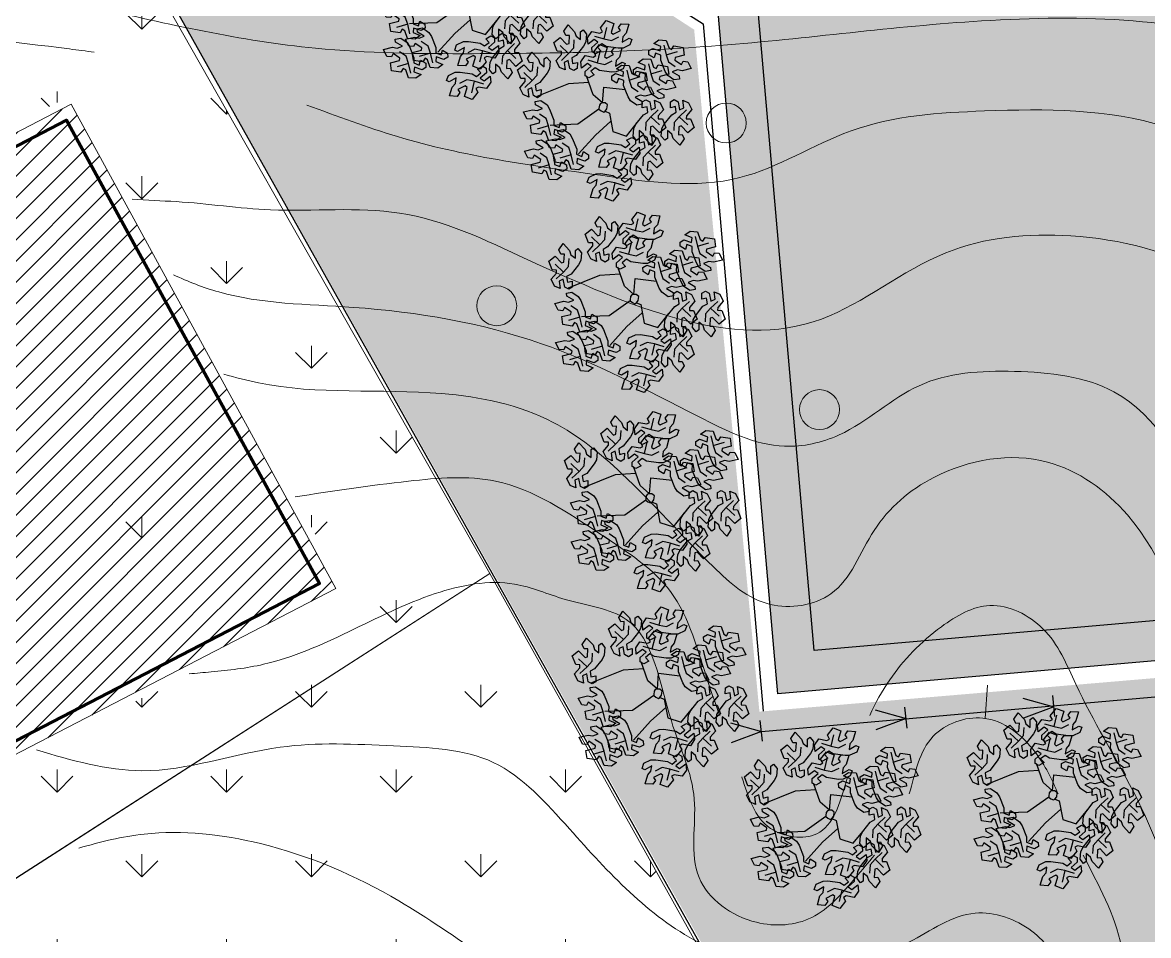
# Model space of a CAD drawing. Header units: millimetres. Extents: x 5637 to 6048, y 3385 to 3927.
# Drawn here: x 5723.84 to 5752.01, y 3605.34 to 3628.19 of the extents above; entities that cross this region are included whole.
import ezdxf

# ---------------------------------------------------------------- set-up
doc = ezdxf.new("R2010")
doc.units = ezdxf.units.MM
doc.layers.add('Contour Lines', color=253, linetype='Continuous')
doc.layers.add('trees old', color=116, linetype='Continuous')
doc.layers.add('dr', color=7, linetype='Continuous', lineweight=30, true_color=0x424d8a)
doc.layers.add('hatch', color=253, linetype='Continuous', lineweight=13)
doc.layers.add('project gr', color=250, linetype='Continuous', lineweight=30)
doc.layers.add('plants1', color=7, linetype='Continuous', true_color=0x89ee5d)
pattern_1 = [(90, (2816.368, -1263.7476), (-2.12132034, 2.12132034), [0.5625, -3.6801407]), (45, (2816.368, -1263.7476), (-2.1213203, 2.1213203), [0.5625, -2.4375]), (135, (2816.368, -1263.7476), (-2.1213203, -2.1213203), [0.5625, -2.4375])]

# ---------------------------------------------------------------- blocks, each defined once
blk = doc.blocks.new('212')
at = {"color": 48, "linetype": 'Continuous'}
for p, q in [((2812.246, 4856.905), (2812.352, 4857.064)), ((2812.352, 4857.064), (2812.514, 4856.895)), ((2813.16, 4856.989), (2813.307, 4857.173)), ((2813.212, 4856.895), (2813.16, 4856.989)), ((2813.16, 4856.989), (2813.16, 4856.989)), ((2813.255, 4856.716), (2813.323, 4857.001)), ((2813.307, 4857.173), (2813.495, 4857.1)), ((2813.495, 4857.1), (2813.43, 4856.875)), ((2813.608, 4857), (2813.677, 4857.096)), ((2813.658, 4856.924), (2813.608, 4857)), ((2813.677, 4857.096), (2813.867, 4857.083)), ((2813.867, 4857.083), (2813.802, 4856.858)), ((2811.994, 4856.623), (2812.151, 4856.749)), ((2812.151, 4856.749), (2812.314, 4856.581)), ((2812.295, 4856.797), (2812.246, 4856.905)), ((2812.386, 4856.803), (2812.295, 4856.797)), ((2812.374, 4856.601), (2812.386, 4856.803)), ((2812.49, 4856.49), (2812.502, 4856.693)), ((2812.514, 4856.895), (2812.551, 4856.783)), ((2812.551, 4856.783), (2812.66, 4856.696)), ((2812.66, 4856.894), (2812.725, 4856.94)), ((2812.66, 4856.696), (2812.66, 4856.894)), ((2812.725, 4856.94), (2812.813, 4856.833)), ((2812.813, 4856.833), (2812.797, 4856.642)), ((2812.838, 4856.74), (2812.944, 4856.897)), ((2812.853, 4856.586), (2812.838, 4856.74)), ((2813.006, 4856.701), (2812.853, 4856.586)), ((2812.944, 4856.897), (2813.146, 4856.859)), ((2813.098, 4856.635), (2813.006, 4856.701)), ((2813.015, 4856.787), (2813.255, 4856.716)), ((2813.146, 4856.859), (2813.212, 4856.895)), ((2813.255, 4856.716), (2813.44, 4856.678)), ((2813.43, 4856.875), (2813.477, 4856.833)), ((2813.44, 4856.678), (2813.621, 4856.768)), ((2813.477, 4856.833), (2813.658, 4856.924)), ((2813.724, 4856.77), (2813.703, 4856.632)), ((2813.703, 4856.632), (2813.875, 4856.731)), ((2813.802, 4856.858), (2813.724, 4856.77)), ((2813.875, 4856.731), (2813.947, 4856.699)), ((2813.947, 4856.699), (2813.899, 4856.569)), ((2814.492, 4856.602), (2814.619, 4856.692)), ((2814.619, 4856.692), (2814.808, 4856.679)), ((2814.808, 4856.679), (2814.876, 4856.485)), ((2811.335, 4856.226), (2811.441, 4856.385)), ((2811.441, 4856.385), (2811.603, 4856.216)), ((2812.08, 4856.404), (2811.994, 4856.623)), ((2812.187, 4856.402), (2812.08, 4856.404)), ((2812.08, 4856.404), (2812.08, 4856.404)), ((2812.364, 4856.35), (2812.151, 4856.551)), ((2812.186, 4856.327), (2812.187, 4856.402)), ((2812.314, 4856.581), (2812.374, 4856.601)), ((2812.364, 4856.35), (2812.49, 4856.49)), ((2812.74, 4856.536), (2812.554, 4856.3)), ((2812.797, 4856.642), (2812.74, 4856.536)), ((2812.947, 4856.502), (2813.098, 4856.635)), ((2812.949, 4856.391), (2812.947, 4856.502)), ((2812.947, 4856.502), (2812.947, 4856.502)), ((2813.04, 4856.341), (2812.949, 4856.391)), ((2812.992, 4856.389), (2813.139, 4856.573)), ((2813.044, 4856.296), (2812.992, 4856.389)), ((2812.992, 4856.389), (2812.992, 4856.389)), ((2813.171, 4856.413), (2813.04, 4856.341)), ((2813.197, 4856.594), (2813.085, 4856.506)), ((2813.085, 4856.506), (2813.171, 4856.413)), ((2813.087, 4856.116), (2813.155, 4856.402)), ((2813.139, 4856.573), (2813.327, 4856.501)), ((2813.307, 4856.527), (2813.197, 4856.594)), ((2813.327, 4856.501), (2813.262, 4856.276)), ((2813.605, 4856.484), (2813.307, 4856.527)), ((2813.44, 4856.4), (2813.509, 4856.497)), ((2813.49, 4856.324), (2813.44, 4856.4)), ((2813.509, 4856.497), (2813.699, 4856.484)), ((2813.725, 4856.487), (2813.605, 4856.484)), ((2813.699, 4856.484), (2813.634, 4856.259)), ((2813.899, 4856.569), (2813.725, 4856.487)), ((2814.371, 4856.422), (2814.467, 4856.479)), ((2814.374, 4856.318), (2814.371, 4856.422)), ((2814.467, 4856.479), (2814.467, 4856.479)), ((2814.467, 4856.479), (2814.658, 4856.414)), ((2814.669, 4856.527), (2814.492, 4856.602)), ((2814.658, 4856.414), (2814.669, 4856.527)), ((2814.748, 4856.562), (2814.806, 4856.319)), ((2814.806, 4856.319), (2815.087, 4856.403)), ((2814.876, 4856.485), (2814.94, 4856.446)), ((2814.94, 4856.446), (2814.995, 4856.538)), ((2814.995, 4856.538), (2814.995, 4856.538)), ((2814.995, 4856.538), (2815.228, 4856.503)), ((2815.228, 4856.503), (2815.259, 4856.304)), ((2811.384, 4856.118), (2811.335, 4856.226)), ((2811.475, 4856.124), (2811.384, 4856.118)), ((2811.463, 4855.921), (2811.475, 4856.124)), ((2811.603, 4856.216), (2811.64, 4856.104)), ((2811.64, 4856.104), (2811.749, 4856.017)), ((2811.749, 4856.017), (2811.75, 4856.215)), ((2811.75, 4856.215), (2811.814, 4856.261)), ((2811.814, 4856.261), (2811.902, 4856.154)), ((2811.902, 4856.154), (2811.886, 4855.963)), ((2812.052, 4856.172), (2812.186, 4856.327)), ((2812.135, 4856.001), (2812.052, 4856.172)), ((2812.182, 4856.178), (2812.364, 4856.35)), ((2812.356, 4856.174), (2812.252, 4856.127)), ((2812.252, 4856.127), (2812.276, 4855.937)), ((2812.395, 4855.976), (2812.356, 4856.174)), ((2812.554, 4856.3), (2812.441, 4856.239)), ((2812.441, 4856.239), (2812.461, 4856.097)), ((2812.461, 4856.097), (2812.584, 4856.126)), ((2812.584, 4856.126), (2812.581, 4855.976)), ((2812.671, 4856.141), (2812.777, 4856.298)), ((2812.685, 4855.986), (2812.671, 4856.141)), ((2812.777, 4856.298), (2812.979, 4856.26)), ((2812.847, 4856.188), (2813.087, 4856.116)), ((2812.979, 4856.26), (2813.044, 4856.296)), ((2813.087, 4856.116), (2813.272, 4856.078)), ((2813.262, 4856.276), (2813.309, 4856.234)), ((2813.272, 4856.078), (2813.453, 4856.169)), ((2813.309, 4856.234), (2813.49, 4856.324)), ((2813.556, 4856.171), (2813.535, 4856.033)), ((2813.535, 4856.033), (2813.707, 4856.132)), ((2813.634, 4856.259), (2813.556, 4856.171)), ((2813.707, 4856.132), (2813.779, 4856.099)), ((2814.106, 4856.127), (2814.232, 4856.217)), ((2814.282, 4856.052), (2814.106, 4856.127)), ((2814.232, 4856.217), (2814.421, 4856.204)), ((2814.502, 4856.24), (2814.374, 4856.318)), ((2814.421, 4856.204), (2814.489, 4856.01)), ((2814.539, 4856.361), (2814.502, 4856.24)), ((2814.672, 4856.308), (2814.539, 4856.361)), ((2814.669, 4856.18), (2814.672, 4856.308)), ((2814.78, 4855.9), (2814.669, 4856.18)), ((2814.806, 4856.319), (2814.865, 4856.14)), ((2814.865, 4856.14), (2815.034, 4856.028)), ((2815.031, 4856.247), (2815.019, 4856.186)), ((2815.019, 4856.186), (2815.188, 4856.074)), ((2815.259, 4856.304), (2815.031, 4856.247)), ((2815.188, 4856.074), (2815.228, 4856.156)), ((2815.228, 4856.156), (2815.346, 4856.144)), ((2815.346, 4856.144), (2815.43, 4855.972)), ((2811.083, 4855.944), (2811.24, 4856.07)), ((2811.169, 4855.725), (2811.083, 4855.944)), ((2811.24, 4856.07), (2811.403, 4855.901)), ((2811.453, 4855.67), (2811.24, 4855.872)), ((2811.403, 4855.901), (2811.463, 4855.921)), ((2811.579, 4855.811), (2811.591, 4856.014)), ((2811.829, 4855.857), (2811.643, 4855.621)), ((2811.886, 4855.963), (2811.829, 4855.857)), ((2812.276, 4855.937), (2812.135, 4856.001)), ((2812.493, 4855.922), (2812.395, 4855.976)), ((2812.395, 4855.976), (2812.395, 4855.976)), ((2812.581, 4855.976), (2812.493, 4855.922)), ((2812.838, 4856.102), (2812.685, 4855.986)), ((2812.779, 4855.903), (2812.931, 4856.035)), ((2812.781, 4855.791), (2812.779, 4855.903)), ((2812.779, 4855.903), (2812.779, 4855.903)), ((2812.931, 4856.035), (2812.838, 4856.102)), ((2813.029, 4855.995), (2812.917, 4855.906)), ((2812.917, 4855.906), (2813.003, 4855.814)), ((2813.139, 4855.928), (2813.029, 4855.995)), ((2813.437, 4855.885), (2813.139, 4855.928)), ((2813.557, 4855.888), (2813.437, 4855.885)), ((2813.441, 4855.789), (2813.537, 4855.846)), ((2813.537, 4855.846), (2813.537, 4855.846)), ((2813.537, 4855.846), (2813.727, 4855.781)), ((2813.731, 4855.969), (2813.557, 4855.888)), ((2813.562, 4855.969), (2813.689, 4856.059)), ((2813.739, 4855.894), (2813.562, 4855.969)), ((2813.689, 4856.059), (2813.878, 4856.046)), ((2813.727, 4855.781), (2813.739, 4855.894)), ((2813.779, 4856.099), (2813.731, 4855.969)), ((2813.818, 4855.929), (2813.876, 4855.686)), ((2813.878, 4856.046), (2813.946, 4855.852)), ((2813.946, 4855.852), (2814.01, 4855.813)), ((2813.985, 4855.946), (2814.08, 4856.004)), ((2813.987, 4855.843), (2813.985, 4855.946)), ((2814.115, 4855.765), (2813.987, 4855.843)), ((2814.01, 4855.813), (2814.065, 4855.905)), ((2814.065, 4855.905), (2814.065, 4855.905)), ((2814.065, 4855.905), (2814.298, 4855.87)), ((2814.08, 4856.004), (2814.08, 4856.004)), ((2814.08, 4856.004), (2814.271, 4855.939)), ((2814.152, 4855.886), (2814.115, 4855.765)), ((2814.285, 4855.833), (2814.152, 4855.886)), ((2814.271, 4855.939), (2814.282, 4856.052)), ((2814.282, 4855.705), (2814.285, 4855.833)), ((2814.298, 4855.87), (2814.329, 4855.671)), ((2814.361, 4856.087), (2814.419, 4855.844)), ((2814.419, 4855.844), (2814.701, 4855.928)), ((2814.419, 4855.844), (2814.479, 4855.665)), ((2814.489, 4856.01), (2814.553, 4855.971)), ((2814.553, 4855.971), (2814.608, 4856.063)), ((2814.608, 4856.063), (2814.608, 4856.063)), ((2814.608, 4856.063), (2814.841, 4856.028)), ((2814.872, 4855.829), (2814.645, 4855.772)), ((2814.843, 4855.798), (2814.78, 4855.9)), ((2814.841, 4856.028), (2814.872, 4855.829)), ((2815.088, 4855.94), (2814.958, 4855.89)), ((2814.958, 4855.89), (2815.129, 4855.79)), ((2815.203, 4855.916), (2815.088, 4855.94)), ((2815.43, 4855.972), (2815.203, 4855.916)), ((2811.141, 4855.492), (2811.275, 4855.648)), ((2811.276, 4855.723), (2811.169, 4855.725)), ((2811.169, 4855.725), (2811.169, 4855.725)), ((2811.271, 4855.499), (2811.453, 4855.67)), ((2811.275, 4855.648), (2811.276, 4855.723)), ((2811.453, 4855.67), (2811.579, 4855.811)), ((2811.643, 4855.621), (2811.53, 4855.56)), ((2811.53, 4855.56), (2811.55, 4855.418)), ((2812.357, 4855.587), (2811.568, 4855.27)), ((2812.872, 4855.62), (2812.357, 4855.587)), ((2812.872, 4855.742), (2812.781, 4855.791)), ((2812.978, 4855.318), (2812.811, 4855.791)), ((2813.003, 4855.814), (2812.872, 4855.742)), ((2813.444, 4855.685), (2813.441, 4855.789)), ((2813.572, 4855.607), (2813.444, 4855.685)), ((2813.609, 4855.728), (2813.572, 4855.607)), ((2813.742, 4855.675), (2813.609, 4855.728)), ((2813.739, 4855.547), (2813.742, 4855.675)), ((2813.85, 4855.267), (2813.739, 4855.547)), ((2813.876, 4855.686), (2814.157, 4855.77)), ((2813.876, 4855.686), (2813.935, 4855.507)), ((2814.101, 4855.614), (2814.089, 4855.553)), ((2814.089, 4855.553), (2814.258, 4855.441)), ((2814.329, 4855.671), (2814.101, 4855.614)), ((2814.393, 4855.425), (2814.282, 4855.705)), ((2814.479, 4855.665), (2814.648, 4855.553)), ((2814.645, 4855.772), (2814.632, 4855.711)), ((2814.632, 4855.711), (2814.801, 4855.599)), ((2814.801, 4855.599), (2814.842, 4855.681)), ((2814.842, 4855.681), (2814.959, 4855.669)), ((2815, 4855.688), (2814.843, 4855.798)), ((2814.959, 4855.669), (2815.044, 4855.497)), ((2815.137, 4855.711), (2815, 4855.688)), ((2815.129, 4855.79), (2815.137, 4855.711)), ((2811.224, 4855.322), (2811.141, 4855.492)), ((2811.365, 4855.257), (2811.224, 4855.322)), ((2811.445, 4855.494), (2811.341, 4855.448)), ((2811.341, 4855.448), (2811.365, 4855.257)), ((2811.484, 4855.297), (2811.445, 4855.494)), ((2811.582, 4855.243), (2811.484, 4855.297)), ((2811.484, 4855.297), (2811.484, 4855.297)), ((2811.55, 4855.418), (2811.673, 4855.447)), ((2811.67, 4855.297), (2811.582, 4855.243)), ((2811.673, 4855.447), (2811.67, 4855.297)), ((2813.213, 4855.112), (2813.244, 4855.51)), ((2813.244, 4855.51), (2813.778, 4855.448)), ((2813.913, 4855.165), (2813.85, 4855.267)), ((2813.935, 4855.507), (2814.104, 4855.395)), ((2814.158, 4855.307), (2814.028, 4855.257)), ((2814.273, 4855.284), (2814.158, 4855.307)), ((2814.258, 4855.441), (2814.298, 4855.523)), ((2814.5, 4855.339), (2814.273, 4855.284)), ((2814.298, 4855.523), (2814.416, 4855.511)), ((2814.456, 4855.323), (2814.393, 4855.425)), ((2814.416, 4855.511), (2814.5, 4855.339)), ((2814.614, 4855.213), (2814.456, 4855.323)), ((2814.701, 4855.465), (2814.571, 4855.415)), ((2814.571, 4855.415), (2814.743, 4855.315)), ((2814.817, 4855.441), (2814.701, 4855.465)), ((2814.743, 4855.315), (2814.75, 4855.236)), ((2815.044, 4855.497), (2814.817, 4855.441)), ((2811.529, 4855.148), (2811.665, 4855.171)), ((2811.536, 4855.069), (2811.529, 4855.148)), ((2811.708, 4854.97), (2811.536, 4855.069)), ((2811.665, 4855.171), (2811.823, 4855.062)), ((2811.823, 4855.062), (2811.886, 4854.959)), ((2813.122, 4854.977), (2813.121, 4854.953)), ((2813.133, 4855.059), (2813.122, 4854.977)), ((2813.162, 4855.099), (2813.133, 4855.059)), ((2813.213, 4855.112), (2813.162, 4855.099)), ((2813.274, 4855.111), (2813.213, 4855.112)), ((2813.334, 4855.062), (2813.274, 4855.111)), ((2813.321, 4854.962), (2813.334, 4855.062)), ((2814.07, 4855.055), (2813.913, 4855.165)), ((2814.028, 4855.257), (2814.199, 4855.157)), ((2814.207, 4855.079), (2814.07, 4855.055)), ((2814.199, 4855.157), (2814.207, 4855.079)), ((2814.205, 4854.989), (2814.208, 4855.138)), ((2814.328, 4855.017), (2814.205, 4854.989)), ((2814.208, 4855.138), (2814.296, 4855.192)), ((2814.296, 4855.192), (2814.394, 4855.138)), ((2814.348, 4854.876), (2814.328, 4855.017)), ((2814.394, 4855.138), (2814.394, 4855.138)), ((2814.394, 4855.138), (2814.433, 4854.941)), ((2814.433, 4854.941), (2814.537, 4854.988)), ((2814.537, 4854.988), (2814.513, 4855.178)), ((2814.513, 4855.178), (2814.654, 4855.113)), ((2814.75, 4855.236), (2814.614, 4855.213)), ((2814.654, 4855.113), (2814.737, 4854.943)), ((2814.912, 4854.991), (2814.915, 4855.141)), ((2815.035, 4855.02), (2814.912, 4854.991)), ((2814.915, 4855.141), (2815.004, 4855.195)), ((2815.004, 4855.195), (2815.101, 4855.141)), ((2815.056, 4854.878), (2815.035, 4855.02)), ((2815.101, 4855.141), (2815.101, 4855.141)), ((2815.101, 4855.141), (2815.14, 4854.943)), ((2815.14, 4854.943), (2815.244, 4854.99)), ((2815.244, 4854.99), (2815.221, 4855.18)), ((2815.221, 4855.18), (2815.362, 4855.116)), ((2815.362, 4855.116), (2815.445, 4854.945)), ((2811.235, 4854.887), (2811.463, 4854.943)), ((2811.32, 4854.715), (2811.235, 4854.887)), ((2811.438, 4854.704), (2811.32, 4854.715)), ((2811.478, 4854.785), (2811.438, 4854.704)), ((2811.463, 4854.943), (2811.578, 4854.919)), ((2811.647, 4854.674), (2811.478, 4854.785)), ((2811.578, 4854.919), (2811.708, 4854.97)), ((2811.801, 4854.719), (2811.632, 4854.831)), ((2811.86, 4854.54), (2811.801, 4854.719)), ((2811.886, 4854.959), (2811.997, 4854.679)), ((2813.121, 4854.953), (2812.593, 4854.577)), ((2813.121, 4854.953), (2813.175, 4854.911)), ((2813.175, 4854.911), (2813.241, 4854.88)), ((2813.241, 4854.88), (2813.276, 4854.903)), ((2813.276, 4854.903), (2813.321, 4854.962)), ((2813.276, 4854.903), (2813.384, 4854.859)), ((2813.384, 4854.859), (2813.474, 4854.394)), ((2814.049, 4854.578), (2814.235, 4854.814)), ((2814.235, 4854.814), (2814.348, 4854.876)), ((2814.425, 4854.765), (2814.299, 4854.624)), ((2814.607, 4854.937), (2814.425, 4854.765)), ((2814.425, 4854.765), (2814.638, 4854.563)), ((2814.603, 4854.787), (2814.602, 4854.712)), ((2814.602, 4854.712), (2814.709, 4854.711)), ((2814.737, 4854.943), (2814.603, 4854.787)), ((2814.709, 4854.711), (2814.709, 4854.711)), ((2814.709, 4854.711), (2814.795, 4854.491)), ((2814.757, 4854.58), (2814.943, 4854.817)), ((2814.943, 4854.817), (2815.056, 4854.878)), ((2815.133, 4854.767), (2815.007, 4854.626)), ((2815.314, 4854.939), (2815.133, 4854.767)), ((2815.133, 4854.767), (2815.345, 4854.566)), ((2815.311, 4854.789), (2815.309, 4854.715)), ((2815.309, 4854.715), (2815.416, 4854.713)), ((2815.445, 4854.945), (2815.311, 4854.789)), ((2815.416, 4854.713), (2815.416, 4854.713)), ((2815.416, 4854.713), (2815.502, 4854.494)), ((2811.407, 4854.556), (2811.635, 4854.612)), ((2811.438, 4854.357), (2811.407, 4854.556)), ((2811.86, 4854.54), (2811.579, 4854.456)), ((2811.635, 4854.612), (2811.647, 4854.674)), ((2811.726, 4854.413), (2811.671, 4854.321)), ((2811.79, 4854.374), (2811.726, 4854.413)), ((2811.918, 4854.297), (2811.86, 4854.54)), ((2812.593, 4854.577), (2811.902, 4854.548)), ((2811.997, 4854.679), (2811.994, 4854.551)), ((2811.994, 4854.551), (2812.127, 4854.498)), ((2812.008, 4854.445), (2811.997, 4854.332)), ((2812.199, 4854.38), (2812.008, 4854.445)), ((2812.097, 4854.422), (2812.234, 4854.446)), ((2812.105, 4854.344), (2812.097, 4854.422)), ((2812.127, 4854.498), (2812.164, 4854.619)), ((2812.164, 4854.619), (2812.292, 4854.541)), ((2812.294, 4854.438), (2812.199, 4854.38)), ((2812.234, 4854.446), (2812.391, 4854.336)), ((2812.292, 4854.541), (2812.294, 4854.438)), ((2813.424, 4854.652), (2813.038, 4854.309)), ((2813.809, 4854.284), (2814.091, 4854.631)), ((2813.976, 4854.281), (2813.992, 4854.472)), ((2813.992, 4854.472), (2814.049, 4854.578)), ((2814.238, 4854.331), (2814.129, 4854.419)), ((2814.129, 4854.419), (2814.129, 4854.22)), ((2814.299, 4854.624), (2814.287, 4854.422)), ((2814.416, 4854.514), (2814.403, 4854.312)), ((2814.475, 4854.534), (2814.416, 4854.514)), ((2814.638, 4854.365), (2814.475, 4854.534)), ((2814.795, 4854.491), (2814.638, 4854.365)), ((2814.683, 4854.283), (2814.699, 4854.475)), ((2814.699, 4854.475), (2814.757, 4854.58)), ((2814.945, 4854.334), (2814.836, 4854.421)), ((2814.836, 4854.421), (2814.836, 4854.223)), ((2815.007, 4854.626), (2814.995, 4854.424)), ((2815.123, 4854.516), (2815.111, 4854.314)), ((2815.183, 4854.536), (2815.123, 4854.516)), ((2815.345, 4854.367), (2815.183, 4854.536)), ((2815.502, 4854.494), (2815.345, 4854.367)), ((2811.671, 4854.321), (2811.438, 4854.357)), ((2811.549, 4854.168), (2811.686, 4854.191)), ((2811.557, 4854.089), (2811.549, 4854.168)), ((2811.671, 4854.321), (2811.671, 4854.321)), ((2811.686, 4854.191), (2811.843, 4854.082)), ((2811.858, 4854.18), (2811.79, 4854.374)), ((2811.803, 4854.162), (2812.031, 4854.217)), ((2811.888, 4853.99), (2811.803, 4854.162)), ((2812.047, 4854.167), (2811.858, 4854.18)), ((2811.997, 4854.332), (2812.173, 4854.257)), ((2812.031, 4854.217), (2812.146, 4854.194)), ((2812.173, 4854.257), (2812.047, 4854.167)), ((2812.276, 4854.244), (2812.105, 4854.344)), ((2812.146, 4854.194), (2812.276, 4854.244)), ((2812.199, 4854.38), (2812.199, 4854.38)), ((2812.391, 4854.336), (2812.454, 4854.234)), ((2812.454, 4854.234), (2812.565, 4853.954)), ((2813.038, 4854.309), (2812.612, 4853.837)), ((2813.474, 4854.394), (2813.809, 4854.284)), ((2813.812, 4854.177), (2813.943, 4854.249)), ((2813.899, 4854.085), (2813.812, 4854.177)), ((2813.943, 4854.249), (2814.034, 4854.2)), ((2814.064, 4854.174), (2813.976, 4854.281)), ((2814.034, 4854.2), (2814.036, 4854.088)), ((2814.129, 4854.22), (2814.064, 4854.174)), ((2814.134, 4854.108), (2814.137, 4854.258)), ((2814.257, 4854.137), (2814.134, 4854.108)), ((2814.137, 4854.258), (2814.226, 4854.312)), ((2814.226, 4854.312), (2814.323, 4854.257)), ((2814.275, 4854.22), (2814.238, 4854.331)), ((2814.278, 4853.995), (2814.257, 4854.137)), ((2814.437, 4854.051), (2814.275, 4854.22)), ((2814.323, 4854.257), (2814.323, 4854.257)), ((2814.323, 4854.257), (2814.362, 4854.06)), ((2814.403, 4854.312), (2814.494, 4854.317)), ((2814.543, 4854.21), (2814.437, 4854.051)), ((2814.466, 4854.107), (2814.443, 4854.297)), ((2814.443, 4854.297), (2814.584, 4854.233)), ((2814.494, 4854.317), (2814.543, 4854.21)), ((2814.584, 4854.233), (2814.667, 4854.062)), ((2814.772, 4854.177), (2814.683, 4854.283)), ((2814.836, 4854.223), (2814.772, 4854.177)), ((2814.982, 4854.222), (2814.945, 4854.334)), ((2815.144, 4854.053), (2814.982, 4854.222)), ((2815.111, 4854.314), (2815.202, 4854.32)), ((2815.251, 4854.212), (2815.144, 4854.053)), ((2815.202, 4854.32), (2815.251, 4854.212)), ((2811.256, 4853.907), (2811.483, 4853.963)), ((2811.34, 4853.735), (2811.256, 4853.907)), ((2811.483, 4853.963), (2811.598, 4853.939)), ((2811.728, 4853.989), (2811.557, 4854.089)), ((2811.598, 4853.939), (2811.728, 4853.989)), ((2811.821, 4853.739), (2811.652, 4853.851)), ((2811.843, 4854.082), (2811.906, 4853.979)), ((2812.006, 4853.978), (2811.888, 4853.99)), ((2811.906, 4853.979), (2812.017, 4853.699)), ((2811.975, 4853.83), (2812.203, 4853.887)), ((2812.046, 4854.06), (2812.006, 4853.978)), ((2812.215, 4853.948), (2812.046, 4854.06)), ((2812.369, 4853.994), (2812.2, 4854.106)), ((2812.203, 4853.887), (2812.215, 4853.948)), ((2812.428, 4853.815), (2812.369, 4853.994)), ((2812.565, 4853.954), (2812.562, 4853.826)), ((2812.695, 4853.773), (2812.732, 4853.894)), ((2812.732, 4853.894), (2812.86, 4853.816)), ((2813.037, 4853.892), (2813.085, 4854.022)), ((2813.109, 4853.859), (2813.037, 4853.892)), ((2813.085, 4854.022), (2813.258, 4854.104)), ((2813.281, 4853.958), (2813.109, 4853.859)), ((2813.258, 4854.104), (2813.379, 4854.107)), ((2813.259, 4853.82), (2813.281, 4853.958)), ((2813.544, 4853.913), (2813.362, 4853.823)), ((2813.379, 4854.107), (2813.676, 4854.063)), ((2813.729, 4853.875), (2813.544, 4853.913)), ((2813.729, 4853.875), (2813.66, 4853.589)), ((2813.676, 4854.063), (2813.786, 4853.996)), ((2813.968, 4853.803), (2813.729, 4853.875)), ((2813.786, 4853.996), (2813.899, 4854.085)), ((2814.036, 4854.088), (2813.885, 4853.956)), ((2813.885, 4853.956), (2813.977, 4853.889)), ((2813.977, 4853.889), (2814.13, 4854.005)), ((2813.979, 4853.697), (2814.165, 4853.933)), ((2814.036, 4854.088), (2814.036, 4854.088)), ((2814.145, 4853.85), (2814.039, 4853.693)), ((2814.13, 4854.005), (2814.145, 4853.85)), ((2814.165, 4853.933), (2814.278, 4853.995)), ((2814.355, 4853.884), (2814.229, 4853.743)), ((2814.536, 4854.056), (2814.355, 4853.884)), ((2814.355, 4853.884), (2814.568, 4853.682)), ((2814.362, 4854.06), (2814.466, 4854.107)), ((2814.533, 4853.906), (2814.531, 4853.832)), ((2814.667, 4854.062), (2814.533, 4853.906)), ((2811.458, 4853.724), (2811.34, 4853.735)), ((2811.427, 4853.575), (2811.655, 4853.632)), ((2811.458, 4853.376), (2811.427, 4853.575)), ((2811.498, 4853.805), (2811.458, 4853.724)), ((2811.667, 4853.693), (2811.498, 4853.805)), ((2811.655, 4853.632), (2811.667, 4853.693)), ((2811.88, 4853.56), (2811.821, 4853.739)), ((2812.006, 4853.631), (2811.975, 4853.83)), ((2812.239, 4853.596), (2812.006, 4853.631)), ((2812.017, 4853.699), (2812.014, 4853.571)), ((2812.014, 4853.571), (2812.147, 4853.518)), ((2812.428, 4853.815), (2812.147, 4853.731)), ((2812.147, 4853.518), (2812.184, 4853.639)), ((2812.184, 4853.639), (2812.312, 4853.561)), ((2812.294, 4853.688), (2812.239, 4853.596)), ((2812.239, 4853.596), (2812.239, 4853.596)), ((2812.358, 4853.649), (2812.294, 4853.688)), ((2812.426, 4853.455), (2812.358, 4853.649)), ((2812.486, 4853.572), (2812.428, 4853.815)), ((2812.562, 4853.826), (2812.695, 4853.773)), ((2812.576, 4853.72), (2812.565, 4853.607)), ((2812.565, 4853.607), (2812.742, 4853.532)), ((2812.767, 4853.655), (2812.576, 4853.72)), ((2812.863, 4853.712), (2812.767, 4853.655)), ((2812.767, 4853.655), (2812.767, 4853.655)), ((2812.86, 4853.816), (2812.863, 4853.712)), ((2813.116, 4853.507), (2813.181, 4853.732)), ((2813.181, 4853.732), (2813.259, 4853.82)), ((2813.376, 4853.591), (2813.307, 4853.495)), ((2813.507, 4853.757), (2813.325, 4853.667)), ((2813.325, 4853.667), (2813.376, 4853.591)), ((2813.489, 4853.49), (2813.554, 4853.715)), ((2813.554, 4853.715), (2813.507, 4853.757)), ((2813.823, 4853.602), (2813.676, 4853.418)), ((2813.837, 4853.731), (2813.771, 4853.695)), ((2813.771, 4853.695), (2813.823, 4853.602)), ((2813.823, 4853.602), (2813.823, 4853.602)), ((2814.039, 4853.693), (2813.837, 4853.731)), ((2813.905, 4853.4), (2813.921, 4853.591)), ((2813.921, 4853.591), (2813.979, 4853.697)), ((2814.229, 4853.743), (2814.217, 4853.541)), ((2814.345, 4853.633), (2814.333, 4853.431)), ((2814.405, 4853.653), (2814.345, 4853.633)), ((2814.567, 4853.484), (2814.405, 4853.653)), ((2814.531, 4853.832), (2814.638, 4853.83)), ((2814.724, 4853.611), (2814.567, 4853.484)), ((2814.638, 4853.83), (2814.638, 4853.83)), ((2814.638, 4853.83), (2814.724, 4853.611)), ((2811.691, 4853.341), (2811.458, 4853.376)), ((2811.88, 4853.56), (2811.599, 4853.476)), ((2811.746, 4853.433), (2811.691, 4853.341)), ((2811.691, 4853.341), (2811.691, 4853.341)), ((2811.81, 4853.394), (2811.746, 4853.433)), ((2811.878, 4853.2), (2811.81, 4853.394)), ((2811.938, 4853.317), (2811.88, 4853.56)), ((2812.028, 4853.465), (2812.017, 4853.352)), ((2812.017, 4853.352), (2812.194, 4853.277)), ((2812.219, 4853.4), (2812.028, 4853.465)), ((2812.315, 4853.458), (2812.219, 4853.4)), ((2812.219, 4853.4), (2812.219, 4853.4)), ((2812.312, 4853.561), (2812.315, 4853.458)), ((2812.615, 4853.442), (2812.426, 4853.455)), ((2812.742, 4853.532), (2812.615, 4853.442)), ((2812.878, 4853.258), (2813.052, 4853.34)), ((2813.052, 4853.34), (2813.172, 4853.343)), ((2813.307, 4853.495), (2813.116, 4853.507)), ((2813.172, 4853.343), (2813.47, 4853.3)), ((2813.47, 4853.3), (2813.58, 4853.233)), ((2813.676, 4853.418), (2813.489, 4853.49)), ((2813.58, 4853.233), (2813.692, 4853.321)), ((2813.606, 4853.414), (2813.737, 4853.486)), ((2813.692, 4853.321), (2813.606, 4853.414)), ((2813.83, 4853.325), (2813.678, 4853.192)), ((2813.737, 4853.486), (2813.828, 4853.436)), ((2813.828, 4853.436), (2813.83, 4853.325)), ((2813.83, 4853.325), (2813.83, 4853.325)), ((2813.994, 4853.294), (2813.905, 4853.4)), ((2814.058, 4853.34), (2813.994, 4853.294)), ((2814.167, 4853.45), (2814.058, 4853.538)), ((2814.058, 4853.538), (2814.058, 4853.34)), ((2814.204, 4853.339), (2814.167, 4853.45)), ((2814.366, 4853.17), (2814.204, 4853.339)), ((2814.333, 4853.431), (2814.424, 4853.437)), ((2814.473, 4853.329), (2814.366, 4853.17)), ((2814.424, 4853.437), (2814.473, 4853.329)), ((2812.067, 4853.187), (2811.878, 4853.2)), ((2812.194, 4853.277), (2812.067, 4853.187)), ((2812.83, 4853.128), (2812.878, 4853.258)), ((2812.902, 4853.095), (2812.83, 4853.128)), ((2813.074, 4853.194), (2812.902, 4853.095)), ((2812.975, 4852.968), (2813.053, 4853.056)), ((2813.053, 4853.056), (2813.074, 4853.194)), ((2813.337, 4853.149), (2813.156, 4853.059)), ((2813.522, 4853.111), (2813.337, 4853.149)), ((2813.522, 4853.111), (2813.454, 4852.826)), ((2813.762, 4853.04), (2813.522, 4853.111)), ((2813.678, 4853.192), (2813.771, 4853.126)), ((2813.771, 4853.126), (2813.924, 4853.241)), ((2813.939, 4853.087), (2813.832, 4852.929)), ((2813.924, 4853.241), (2813.939, 4853.087)), ((2812.91, 4852.744), (2812.975, 4852.968)), ((2813.1, 4852.731), (2812.91, 4852.744)), ((2813.169, 4852.827), (2813.1, 4852.731)), ((2813.3, 4852.994), (2813.119, 4852.903)), ((2813.119, 4852.903), (2813.169, 4852.827)), ((2813.282, 4852.727), (2813.347, 4852.952)), ((2813.47, 4852.654), (2813.282, 4852.727)), ((2813.347, 4852.952), (2813.3, 4852.994)), ((2813.617, 4852.838), (2813.47, 4852.654)), ((2813.63, 4852.967), (2813.565, 4852.932)), ((2813.565, 4852.932), (2813.617, 4852.838)), ((2813.617, 4852.838), (2813.617, 4852.838)), ((2813.832, 4852.929), (2813.63, 4852.967))]:
    blk.add_line(p, q, dxfattribs=at)
at = {"layer": 'plants1', "color": 48, "linetype": 'Continuous'}
blk.add_line((2813.213, 4855.112), (2812.978, 4855.318), dxfattribs=at)

msp = doc.modelspace()

# ---------------------------------------------------------------- hatches: boundary and pattern name
at = {"layer": 'hatch', "true_color": 0xf8d293}
h = msp.add_hatch(dxfattribs=at)
h.set_pattern_fill('AR-SAND', color=41, scale=0.3, style=0)
h.set_pattern_definition([(37.5, (2816.3681, -1263.7476), (-0.018898007, 0.57804713), [0, -0.456, 0, -0.51, 0, -0.4875]), (7.5, (2816.3681, -1263.7476), (0.53093301, 0.84664382), [0, -0.246, 0, -0.411, 0, -0.1575]), (327.5, (2815.9991, -1263.7476), (0.93424256, 0.001697716), [0, -0.15, 0, -0.54, 0, -0.705]), (317.5, (2815.9991, -1263.7476), (0.90183798, 0.26330267), [0, -0.075, 0, -0.354, 0, -0.405])])
h.paths.add_polyline_path([(5740.993, 3631.312), (5780.841, 3634.798), (5782.584, 3614.874), (5742.736, 3611.388)])
h.paths.add_polyline_path([(5742.076, 3630.403), (5779.932, 3633.715), (5781.5, 3615.783), (5743.645, 3612.471)], flags=16)
at = {"layer": 'hatch', "true_color": 0xcd8532}
h = msp.add_hatch(dxfattribs=at)
h.set_pattern_fill('ANSI31', color=23, scale=3, style=0)
h.set_pattern_definition([(45, (2816.3681, -1263.7476), (-0.265165043, 0.265165043), [])])
h.paths.add_polyline_path([(5714.159, 3620.477), (5725.056, 3626.143), (5731.677, 3614.018), (5720.558, 3608.262)])
at = {"layer": 'plants1'}
h = msp.add_hatch(dxfattribs=at)
h.set_pattern_fill('ANSI38', color=256, scale=3, style=0)
h.set_pattern_definition([(45, (2816.3681, -1263.7476), (-0.265165043, 0.265165043), []), (135, (2816.3681, -1263.7476), (-0.79549513, 0.265165043), [0.9375, -0.5625])])
edge = h.paths.add_edge_path()
edge.add_line((5725.364, 3655.929), (5797.285, 3662.691))
edge.add_line((5797.285, 3662.691), (5824.807, 3603.238))
edge.add_line((5824.807, 3603.238), (5824.228, 3590.88))
edge.add_line((5824.228, 3590.88), (5841.23, 3554.438))
edge.add_line((5841.23, 3554.438), (5849.602, 3542.469))
edge.add_line((5849.602, 3542.469), (5866.561, 3537.067))
edge.add_line((5866.561, 3537.067), (5872.441, 3524.382))
edge.add_line((5872.441, 3524.382), (5904.707, 3539.095))
edge.add_line((5904.707, 3539.095), (5918.188, 3538.464))
edge.add_line((5918.188, 3538.464), (5942.734, 3549.513))
edge.add_line((5942.734, 3549.513), (5952.304, 3561.86))
edge.add_line((5952.304, 3561.86), (5960.573, 3565.61))
edge.add_line((5960.573, 3565.61), (5967.929, 3564.035))
edge.add_line((5967.929, 3564.035), (5968.822, 3563.47))
edge.add_line((5968.822, 3563.47), (5964.54, 3561.462))
edge.add_line((5964.54, 3561.462), (5955.845, 3557.471))
edge.add_line((5955.845, 3557.471), (5946.359, 3544.948))
edge.add_line((5946.359, 3544.948), (5919.845, 3533.075))
edge.add_line((5919.845, 3533.075), (5906.098, 3533.757))
edge.add_line((5906.098, 3533.757), (5874.594, 3519.437))
edge.add_arc((5872.372, 3524.323), 5.368, 204.0277, 294.4439, ccw=False)
edge.add_line((5867.469, 3522.138), (5862.463, 3532.33))
edge.add_line((5862.463, 3532.33), (5846.443, 3537.982))
edge.add_line((5846.443, 3537.982), (5836.473, 3552.342))
edge.add_line((5836.473, 3552.342), (5835.014, 3554.644))
edge.add_line((5835.014, 3554.644), (5818.867, 3589.841))
edge.add_line((5818.867, 3589.841), (5819.521, 3602.274))
edge.add_line((5819.521, 3602.274), (5801.553, 3640.604))
edge.add_line((5801.553, 3640.604), (5788.295, 3640.187))
edge.add_line((5788.295, 3640.187), (5786.912, 3635.335))
edge.add_line((5786.912, 3635.335), (5741.72, 3631.437))
edge.add_line((5741.72, 3631.437), (5726.648, 3641.007))
edge.add_line((5726.648, 3641.007), (5725.364, 3655.929))
at = {"layer": 'plants1', "lineweight": 9, "true_color": 0x87ea5d}
h = msp.add_hatch(dxfattribs=at)
h.set_pattern_fill('GRASS', color=83, style=0)
h.set_pattern_definition([(90, (2816.3681, -1263.7476), (-0.70710678, 0.70710678), [0.1875, -1.22671356]), (45, (2816.3681, -1263.7476), (-0.70710678, 0.70710678), [0.1875, -0.8125]), (135, (2816.3681, -1263.7476), (-0.70710678, -0.70710678), [0.1875, -0.8125])])
edge = h.paths.add_edge_path()
edge.add_line((5983.543, 3551.446), (5969.641, 3562.838))
edge.add_line((5969.641, 3562.838), (5966.492, 3561.769))
edge.add_line((5966.492, 3561.769), (5955.921, 3557.3))
edge.add_line((5955.921, 3557.3), (5946.239, 3544.639))
edge.add_line((5946.239, 3544.639), (5920.217, 3532.994))
edge.add_line((5920.217, 3532.994), (5906.122, 3533.806))
edge.add_line((5906.122, 3533.806), (5874.303, 3518.906))
edge.add_arc((5872.286, 3523.588), 5.098, 205.9057, 293.3056, ccw=False)
edge.add_line((5867.7, 3521.361), (5862.632, 3531.794))
edge.add_line((5862.632, 3531.794), (5846.301, 3537.846))
edge.add_line((5846.301, 3537.846), (5835.705, 3553.19))
edge.add_line((5835.705, 3553.19), (5829.87, 3565.464))
edge.add_line((5829.87, 3565.464), (5818.952, 3589.788))
edge.add_line((5818.952, 3589.788), (5819.105, 3602.063))
edge.add_line((5819.105, 3602.063), (5812.502, 3616.946))
edge.add_line((5812.502, 3616.946), (5783.214, 3614.413))
edge.add_line((5783.214, 3614.413), (5742.277, 3610.94))
edge.add_line((5742.277, 3610.94), (5740.644, 3628.009))
edge.add_line((5740.644, 3628.009), (5728.217, 3636.089))
edge.add_line((5728.217, 3636.089), (5724.527, 3634.145))
edge.add_line((5724.527, 3634.145), (5745.964, 3596.015))
edge.add_line((5745.964, 3596.015), (5750.559, 3599.374))
edge.add_line((5750.559, 3599.374), (5769.623, 3566.839))
edge.add_line((5769.623, 3566.839), (5734.816, 3545.998))
edge.add_line((5734.816, 3545.998), (5735.197, 3544.983))
edge.add_line((5735.197, 3544.983), (5738.117, 3540.416))
edge.add_line((5738.117, 3540.416), (5741.545, 3535.468))
edge.add_line((5741.545, 3535.468), (5749.037, 3527.602))
edge.add_line((5749.037, 3527.602), (5798.599, 3480.165))
edge.add_arc((5805.583, 3474.341), 9.094, 39.829, 140.171, ccw=False)
edge.add_line((5812.566, 3480.165), (5813.836, 3478.643))
edge.add_line((5813.836, 3478.643), (5821.581, 3487.397))
edge.add_line((5821.581, 3487.397), (5830.343, 3479.658))
edge.add_line((5830.343, 3479.658), (5822.089, 3470.396))
edge.add_line((5822.089, 3470.396), (5822.851, 3469.382))
edge.add_line((5822.851, 3469.382), (5809.501, 3454.18))
edge.add_line((5809.501, 3454.18), (5804.183, 3458.066))
edge.add_line((5804.183, 3458.066), (5802.357, 3455.686))
edge.add_line((5802.357, 3455.686), (5805.85, 3451.087))
edge.add_line((5805.85, 3451.087), (5796.325, 3440.222))
edge.add_line((5796.325, 3440.222), (5784.02, 3450.626))
edge.add_line((5784.02, 3450.626), (5793.014, 3461.339))
edge.add_line((5793.014, 3461.339), (5795.526, 3459.325))
edge.add_line((5795.526, 3459.325), (5796.853, 3460.965))
edge.add_line((5796.853, 3460.965), (5791.157, 3465.936))
edge.add_line((5791.157, 3465.936), (5792.654, 3467.652))
edge.add_arc((5786.627, 3472.912), 8, 318.8869, 400.7908)
edge.add_line((5792.683, 3478.138), (5782.845, 3488.438))
edge.add_line((5782.845, 3488.438), (5763.729, 3506.991))
edge.add_line((5763.729, 3506.991), (5752.522, 3518.421))
edge.add_line((5752.522, 3518.421), (5734.816, 3536.224))
edge.add_line((5734.816, 3536.224), (5726.083, 3549.349))
edge.add_line((5726.083, 3549.349), (5715.102, 3569.233))
edge.add_line((5715.102, 3569.233), (5688.066, 3610.011))
edge.add_line((5688.066, 3610.011), (5687.669, 3609.779))
edge.add_line((5687.669, 3609.779), (5701.642, 3588.088))
edge.add_line((5701.642, 3588.088), (5696.039, 3584.445))
edge.add_line((5696.039, 3584.445), (5702.714, 3568.95))
edge.add_line((5702.714, 3568.95), (5693.954, 3563.085))
edge.add_line((5693.954, 3563.085), (5685.569, 3556.596))
edge.add_line((5685.569, 3556.596), (5723.081, 3502.397))
edge.add_line((5723.081, 3502.397), (5785.06, 3394.671))
edge.add_line((5785.06, 3394.671), (5883.788, 3413.05))
edge.add_line((5883.788, 3413.05), (5919.33, 3457.939))
edge.add_line((5919.33, 3457.939), (5966.333, 3498.085))
edge.add_line((5966.333, 3498.085), (6010.1, 3522.463))
edge.add_line((6010.1, 3522.463), (6039.964, 3496.517))
edge.add_line((6039.964, 3496.517), (6039.964, 3522.841))
edge.add_line((6039.964, 3522.841), (6037.045, 3526.909))
edge.add_line((6037.045, 3526.909), (6033.325, 3517.218))
edge.add_line((6033.325, 3517.218), (6030.351, 3517.764))
edge.add_line((6030.351, 3517.764), (6029.211, 3517.176))
edge.add_line((6029.211, 3517.176), (6022.483, 3530.585))
edge.add_line((6022.483, 3530.585), (6022.593, 3530.842))
edge.add_line((6022.593, 3530.842), (5996.701, 3552.464))
edge.add_line((5996.701, 3552.464), (5983.543, 3551.446))
at = {"layer": 'plants1', "lineweight": 9, "true_color": 0x0cac0c}
h = msp.add_hatch(dxfattribs=at)
h.set_pattern_fill('GRASS', color=94, scale=3, style=0)
h.set_pattern_definition(pattern_1)
edge = h.paths.add_edge_path()
edge.add_line((5696.915, 3620.232), (5724.446, 3633.91))
edge.add_line((5724.446, 3633.91), (5735.532, 3614.395))
edge.add_line((5735.532, 3614.395), (5704.751, 3594.615))
edge.add_line((5704.751, 3594.615), (5701.81, 3599.162))
edge.add_line((5701.81, 3599.162), (5706.773, 3602.447))
edge.add_line((5706.773, 3602.447), (5696.676, 3620.398))
edge.add_line((5713.895, 3620.563), (5725.137, 3626.412))
edge.add_line((5720.473, 3607.993), (5713.888, 3620.562))
edge.add_line((5731.95, 3613.935), (5720.473, 3607.993))
edge.add_line((5725.137, 3626.412), (5731.95, 3613.935))
at = {"layer": 'plants1', "true_color": 0x4ec6ac}
h = msp.add_hatch(dxfattribs=at)
h.set_pattern_fill('CROSS', color=123, scale=1.5, style=0)
h.set_pattern_definition([(0, (2816.3681, -1263.7476), (0.375, 0.375), [0.1875, -0.5625]), (90, (2816.46184, -1263.84136), (-0.375, 0.375), [0.1875, -0.5625])])
h.paths.add_polyline_path([(5742.076, 3630.403), (5779.932, 3633.715), (5781.5, 3615.783), (5743.645, 3612.471)])
at = {"layer": 'plants1', "lineweight": 9, "true_color": 0x0cac0c}
h = msp.add_hatch(dxfattribs=at)
h.set_pattern_fill('GRASS', color=94, scale=3, style=0)
h.set_pattern_definition(pattern_1)
h.paths.add_polyline_path([(5704.758, 3594.603), (5735.532, 3614.395), (5745.853, 3595.915), (5716.17, 3576.937)])

# ---------------------------------------------------------------- linework, layer by layer
at = {"layer": 'Contour Lines', "lineweight": 5, "ltscale": 0.5}
msp.add_line((5747.924, 3610.767), (5747.988, 3611.605), dxfattribs=at)
for points, knots in [([(5764.95, 3626.05), (5764.912, 3626.177), (5764.698, 3626.757), (5763.528, 3628.07), (5760.13, 3629.474), (5755.648, 3629.521), (5750.295, 3629.504), (5745.275, 3629.892), (5739.905, 3629.271), (5734.956, 3628.812), (5729.993, 3629.007), (5724.524, 3629.705), (5719.265, 3632.506), (5714.514, 3634.14), (5711.499, 3635.648), (5709.641, 3636.821), (5707.678, 3636.014), (5705.935, 3635.213), (5703.705, 3633.628), (5701.606, 3631.649), (5699.796, 3628.897), (5698.858, 3626.811), (5698.062, 3625.646), (5697.849, 3625.365)], [8.651429, 8.651429, 8.651429, 8.651429, 9.469984, 12.469148, 18.687985, 30.983778, 38.995306, 50.896906, 61.058259, 71.364476, 80.665358, 90.871261, 104.049784, 116.076967, 120.74091, 124.670631, 128.263417, 132.555625, 136.412423, 144.547607, 149.723315, 156.07839, 158.198331, 158.198331, 158.198331, 158.198331]), ([(5699.366, 3625.365), (5699.429, 3625.414), (5701.178, 3626.786), (5703.104, 3629.658), (5706.776, 3631.647), (5709.809, 3632.205), (5712.779, 3631.882), (5715.565, 3630.673), (5718.702, 3629.693), (5721.98, 3628.619), (5724.505, 3628.585), (5725.627, 3628.57)], [94.582266, 94.582266, 94.582266, 94.582266, 95.059788, 107.918068, 114.681969, 119.489375, 126.259866, 132.219205, 137.635485, 146.013245, 152.71066, 152.71066, 152.71066, 152.71066]), ([(5691.985, 3623.372), (5692.071, 3623.244), (5692.414, 3622.741), (5692.968, 3621.962), (5694.152, 3621.623), (5695.344, 3621.33), (5697.127, 3622.547), (5700.036, 3624.364), (5703.468, 3626.884), (5706.556, 3629.035), (5709.477, 3629.71), (5712.292, 3629.766), (5715.251, 3629.185), (5718.07, 3628.935), (5721.214, 3627.913), (5723.807, 3627.689), (5725.427, 3627.473), (5725.633, 3627.444)], [47.483625, 47.483625, 47.483625, 47.483625, 48.40222, 51.096995, 52.913944, 55.682885, 57.988365, 65.26679, 76.674233, 83.47541, 87.52478, 94.460085, 100.201532, 105.586728, 111.383687, 119.908921, 121.15705, 121.15705, 121.15705, 121.15705]), ([(5764.862, 3612.576), (5764.473, 3611.68), (5764.053, 3610.115), (5761.971, 3609.408), (5760.412, 3610.114), (5760.076, 3612.164), (5759.992, 3615.532), (5761.187, 3619.466), (5760.876, 3623.367), (5759.348, 3626.601), (5755.522, 3627.645), (5751.662, 3628.351), (5746.883, 3628.269), (5741.421, 3627.496), (5735.848, 3627.387), (5730.584, 3627.434), (5727.464, 3628.149), (5725.627, 3628.57)], [183.114394, 183.114394, 183.114394, 183.114394, 188.790242, 192.0124, 195.069869, 197.642535, 203.726403, 215.604642, 221.582046, 227.033103, 235.786682, 243.407754, 250.997264, 264.182571, 276.536675, 284.404425, 295.669148, 295.669148, 295.669148, 295.669148]), ([(5730.951, 3626.123), (5731.708, 3625.846), (5734.074, 3624.947), (5737.696, 3624.456), (5741.726, 3623.873), (5744.609, 3625.792), (5748.302, 3626.031), (5752.143, 3626.035), (5755.067, 3624.378), (5756.022, 3623.021), (5756.311, 3622.609)], [132.12807, 132.12807, 132.12807, 132.12807, 136.948171, 147.286067, 154.258536, 160.296764, 167.049094, 176.125782, 183.03726, 186.047434, 186.047434, 186.047434, 186.047434]), ([(5736.461, 3622.258), (5735.419, 3622.751), (5733.383, 3623.714), (5730.301, 3623.362), (5728.143, 3623.712), (5726.945, 3623.736), (5726.582, 3623.766)], [0, 0, 0, 0, 6.786405, 13.249535, 17.989166, 20.124092, 20.124092, 20.124092, 20.124092]), ([(5736.461, 3622.258), (5739.032, 3621.098), (5742.806, 3619.395), (5746.717, 3622.719), (5750.259, 3623.021), (5753.386, 3622.273), (5756.229, 3619.523), (5756.138, 3614.598), (5757.873, 3609.595), (5757.705, 3604.742), (5759.888, 3602.73), (5761.537, 3601.676), (5763.128, 3602.045), (5764.031, 3602.454), (5764.259, 3602.581)], [0, 0, 0, 0, 15.042628, 22.082728, 28.401265, 35.76134, 40.756499, 50.827682, 63.120525, 73.510213, 77.04846, 80.537859, 84.701456, 86.230344, 86.230344, 86.230344, 86.230344]), ([(5727.613, 3621.876), (5727.982, 3621.702), (5729.394, 3621.142), (5732.602, 3621.136), (5736.771, 3620.425), (5740.1, 3618.65), (5742.587, 3617.393), (5744.646, 3617.849), (5746.176, 3619.376), (5748.698, 3619.531), (5751.774, 3619.18), (5753.672, 3615.719), (5755.409, 3612.072), (5755.992, 3608.629), (5756.178, 3605.93), (5756.858, 3603.563), (5758.757, 3602.116), (5760.668, 3600.913), (5762.334, 3600.919), (5763.588, 3601.111), (5764.102, 3601.352), (5765.977, 3602.688)], [100.512096, 100.512096, 100.512096, 100.512096, 102.968635, 109.739375, 119.343461, 128.003943, 132.56691, 135.346384, 140.048694, 144.877986, 149.96357, 157.604115, 166.287414, 174.815532, 178.119925, 182.615981, 189.028794, 191.831633, 196.00236, 198.592168, 199.39581, 199.39581, 199.39581, 199.39581]), ([(5741.285, 3610.843), (5741.188, 3611.108), (5740.818, 3612.145), (5740.342, 3614.063), (5738.108, 3615.488), (5736.007, 3616.939), (5733.243, 3616.708), (5731.594, 3616.458), (5730.658, 3616.316)], [75.729178, 75.729178, 75.729178, 75.729178, 77.443711, 82.422766, 86.860929, 92.830308, 97.192707, 102.917901, 102.917901, 102.917901, 102.917901]), ([(5745.158, 3607.35), (5745.006, 3607.162), (5744.514, 3606.595), (5743.714, 3605.627), (5742.022, 3605.499), (5740.361, 3606.703), (5740.882, 3608.852), (5739.878, 3610.827), (5739.562, 3613.411), (5737.464, 3613.654), (5735.967, 3614.335), (5733.983, 3613.945), (5732.045, 3612.934), (5730.197, 3612.113), (5728.813, 3611.954), (5728.189, 3611.902), (5728.006, 3611.886)], [59.081687, 59.081687, 59.081687, 59.081687, 60.518944, 63.495535, 66.278006, 69.920257, 73.844962, 77.926879, 83.489599, 86.708894, 89.354939, 93.350722, 98.089769, 102.643231, 105.299697, 106.403148, 106.403148, 106.403148, 106.403148]), ([(5766.138, 3599.864), (5765.624, 3599.598), (5764.408, 3598.968), (5762.319, 3598.879), (5759.959, 3598.89), (5757.812, 3600.105), (5755.655, 3601.112), (5754.055, 3602.702), (5752.794, 3604.607), (5752.589, 3606.913), (5751.522, 3609.275), (5750.344, 3611.158), (5749.583, 3613.086), (5748.061, 3613.84), (5746.627, 3613.004), (5745.628, 3611.972), (5745.18, 3611.158), (5745.037, 3610.843)], [0, 0, 0, 0, 3.432907, 8.133764, 12.336969, 17.357761, 22.607439, 26.557056, 30.746474, 36.009482, 40.102805, 46.169005, 49.398625, 52.298328, 54.938497, 58.649145, 60.780165, 60.780165, 60.780165, 60.780165]), ([(5749.75, 3608.883), (5749.601, 3609.244), (5749.2, 3610.067), (5748.013, 3611.041), (5746.344, 3610.421), (5746.182, 3609.397), (5746.028, 3608.883)], [44.272524, 44.272524, 44.272524, 44.272524, 46.620952, 49.762383, 52.40836, 55.539537, 55.539537, 55.539537, 55.539537]), ([(5744.486, 3609.312), (5744.473, 3609.267), (5744.304, 3608.7), (5744.016, 3607.636), (5742.258, 3607.886), (5741.995, 3608.818), (5741.836, 3609.307), (5741.834, 3609.312)], [63.963134, 63.963134, 63.963134, 63.963134, 64.218018, 67.192937, 69.526435, 72.454951, 72.485409, 72.485409, 72.485409, 72.485409]), ([(5768.095, 3596.517), (5767.419, 3596.214), (5765.582, 3595.391), (5762.156, 3595.017), (5756.45, 3595.472), (5750.654, 3598.617), (5745.267, 3601.694), (5740.957, 3602.549), (5736.992, 3603.425), (5733.725, 3606.174), (5730.113, 3607.724), (5727.273, 3608.046), (5725.786, 3607.681), (5725.246, 3607.525)], [0, 0, 0, 0, 4.428547, 12.037479, 20.348568, 38.431257, 50.794363, 57.267043, 64.729627, 74.777884, 82.277962, 88.11296, 91.468208, 91.468208, 91.468208, 91.468208]), ([(5766.115, 3598.333), (5765.337, 3598.167), (5763.464, 3597.767), (5760.335, 3597.538), (5757.382, 3598.834), (5754.797, 3599.962), (5753.564, 3602.151), (5751.403, 3603.067), (5751.437, 3605.458), (5750.75, 3606.601), (5750.383, 3607.35)], [0, 0, 0, 0, 4.791237, 11.53208, 18.25818, 24.044591, 27.709259, 33.051889, 35.966116, 40.954792, 40.954792, 40.954792, 40.954792])]:
    msp.add_open_spline(points, degree=3, knots=knots, dxfattribs=at)
for points in [[(5764.333, 3600.105), (5762.213, 3599.743), (5758.43, 3600.586), (5755.852, 3602.488), (5754.213, 3606.414), (5753.148, 3612.106), (5751.486, 3615.863), (5749.486, 3617.187), (5746.643, 3616.802), (5745.149, 3615.477), (5744.065, 3613.888), (5742.547, 3613.623), (5741.125, 3614.562), (5738.829, 3616.903), (5737.119, 3618.18), (5734.324, 3618.902), (5729.739, 3619.169), (5728.872, 3619.385)], [(5724.189, 3609.98), (5726.821, 3609.461), (5730.284, 3610.049), (5733.124, 3610.084), (5735.617, 3609.668), (5737.521, 3608.007), (5740.752, 3605.168), (5742.968, 3604.511), (5746.015, 3605.168), (5747.677, 3605.895), (5749.097, 3605.445), (5749.824, 3604.372), (5749.72, 3602.226), (5751.729, 3600.149), (5755.315, 3597.891), (5757.981, 3597.026), (5761.063, 3596.749), (5763.245, 3596.679), (5765.149, 3596.645), (5766.465, 3597.199), (5767.42, 3597.766)]]:
    msp.add_spline(points, degree=3, dxfattribs=at)
at = {"layer": 'dr', "color": 4, "ltscale": 0.5}
for p, q in [((5818.788, 3617.127), (5742.33, 3610.438)), ((5748.867, 3611.276), (5749.646, 3611.061)), ((5749.673, 3610.817), (5749.617, 3611.341)), ((5745.17, 3610.982), (5745.948, 3610.768)), ((5745.975, 3610.523), (5745.919, 3611.048)), ((5749.646, 3611.061), (5748.89, 3610.777)), ((5742.356, 3610.198), (5742.3, 3610.722)), ((5745.948, 3610.768), (5745.193, 3610.483)), ((5741.55, 3610.657), (5742.329, 3610.442)), ((5742.329, 3610.442), (5741.573, 3610.158))]:
    msp.add_line(p, q, dxfattribs=at)
at = {"layer": 'hatch', "color": 23, "true_color": 0xcd8532}
msp.add_lwpolyline([(5714.159, 3620.477), (5725.056, 3626.143), (5731.677, 3614.018), (5720.558, 3608.262)], close=True, dxfattribs=at)
at = {"layer": 'hatch', "color": 255, "lineweight": 80}
msp.add_lwpolyline([(5714.564, 3620.349), (5724.933, 3625.741), (5731.267, 3614.143), (5720.685, 3608.665)], close=True, dxfattribs=at)
at = {"layer": 'plants1'}
msp.add_lwpolyline([(5740.993, 3631.312), (5780.841, 3634.798), (5782.584, 3614.874), (5742.736, 3611.388)], close=True, dxfattribs=at)
for points in [[(5696.668, 3620.404), (5724.594, 3634.009), (5735.776, 3614.068), (5745.862, 3596.092), (5750.493, 3598.991), (5769.117, 3567.052)], [(5742.076, 3630.403), (5779.932, 3633.715), (5781.5, 3615.783), (5743.645, 3612.471), (5742.076, 3630.403)]]:
    msp.add_lwpolyline(points, dxfattribs=at)
at = {"layer": 'plants1', "color": 94, "lineweight": 9, "true_color": 0x0cac0c}
for points in [[(5696.915, 3620.232), (5724.446, 3633.91), (5735.532, 3614.395), (5704.751, 3594.615), (5701.81, 3599.162), (5706.773, 3602.447), (5696.676, 3620.398)], [(5704.758, 3594.603), (5735.532, 3614.395), (5745.853, 3595.915), (5716.17, 3576.937), (5704.758, 3594.603)]]:
    msp.add_lwpolyline(points, dxfattribs=at)
at = {"layer": 'project gr', "lineweight": 30}
msp.add_lwpolyline([(5716.805, 3638.421), (5723.705, 3639.024), (5740.868, 3628.155), (5742.372, 3610.955)], dxfattribs=at)
at = {"layer": 'trees old', "lineweight": 5, "ltscale": 0.5}
for centre in [(5741.447, 3625.673), (5741.447, 3625.673), (5735.704, 3621.099), (5735.704, 3621.099), (5743.78, 3618.499), (5743.78, 3618.499)]:
    msp.add_circle(centre, 0.5, dxfattribs=at)

# ---------------------------------------------------------------- block references
at = {"layer": 'plants1'}
for p in [(2921.615, -1226.394), (2925.139, -1228.937), (2925.922, -1233.73), (2926.314, -1238.718), (2926.51, -1243.608), (2936.397, -1246.151), (2930.817, -1246.64)]:
    msp.add_blockref('212', p, dxfattribs=at)

doc.saveas('drawing.dxf')
